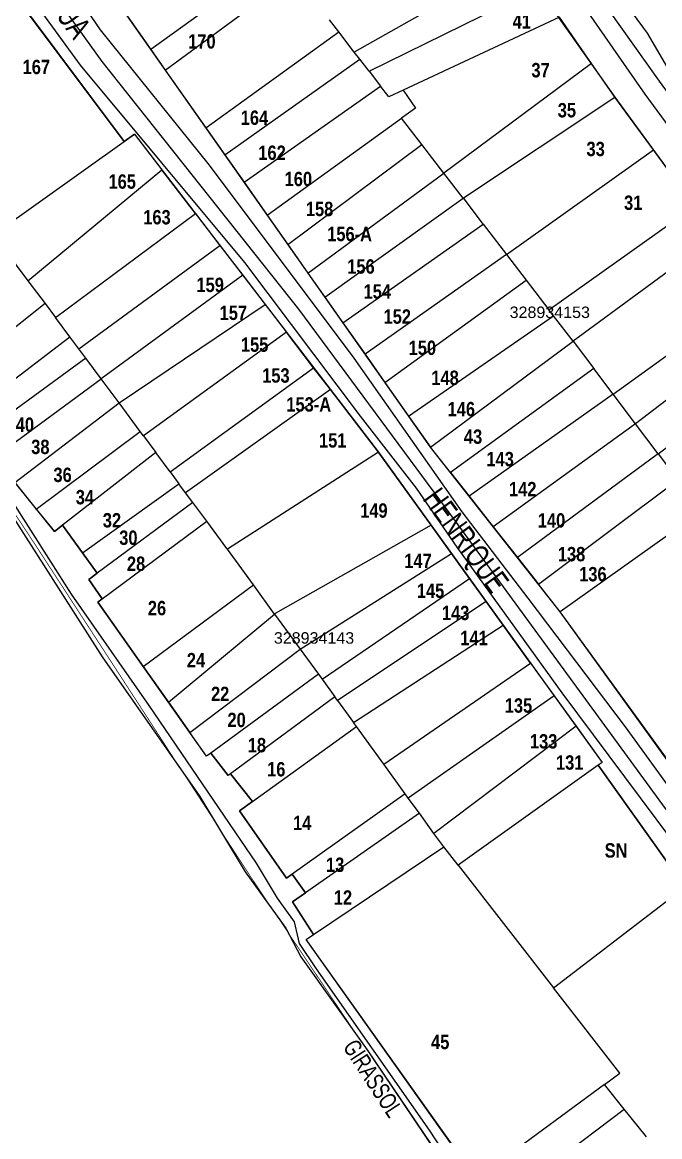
# Model space of a CAD drawing. Extents: x 206155 to 208014, y 4847439 to 4850017.
# Drawn here: x 207160 to 207271, y 4848616.4 to 4848810.5 of the extents above; entities that cross this region are included whole.
import ezdxf
from ezdxf.enums import TextEntityAlignment as Align

# ---------------------------------------------------------------- set-up
doc = ezdxf.new("R2010")
doc.units = 0
doc.header["$LTSCALE"] = 1.5
doc.header["$MEASUREMENT"] = 0
for name, color, linetype in [('CD-MALHA-LOTES', 40, 'CONTINUOUS'), ('CD_TXT_QUADRA', 7, 'CONTINUOUS'), ('LM-LIM-SETOR-FISCAL', 7, 'CONTINUOUS'), ('RU-QUADRAS', 6, 'CONTINUOUS'), ('SV-EIXO-ROD-ESTR', 7, 'CONTINUOUS'), ('SV-EIXO-RUA-N-PAV', 6, 'CONTINUOUS'), ('SV-RUA-NAO-PAV-S-GUIA-C-GUIA', 7, 'CONTINUOUS'), ('SV-TXT-RUA-N-PAV-S-GUIA-C-GUIA', 7, 'CONTINUOUS'), ('Th_NmrPort', 7, 'CONTINUOUS')]:
    doc.layers.add(name, color=color, linetype=linetype)
doc.styles.add('ARIAL', font='ARIAL.TTF')
doc.styles.get("Standard").update_dxf_attribs({"font": 'swisscbo.ttf'})
doc.linetypes.add('Limite', pattern='A,20,-3,[130,ltypeshp.shx,S=6.35,R=0,X=0,Y=0],-3,20', length=46)

msp = doc.modelspace()

# ---------------------------------------------------------------- linework, layer by layer
at = {"layer": 'CD-MALHA-LOTES', "linetype": 'Continuous'}
for p, q in [((207205.62, 4848822.55), (207182.41, 4848805.78)), ((207177.78, 4848789.77), (207154.28, 4848821.17)), ((207246.41, 4848821.53), (207217.83, 4848805.36)), ((207184.92, 4848802.21), (207207.5, 4848818.82)), ((207220.39, 4848802.03), (207249.92, 4848816.58)), ((207176.9, 4848813.63), (207182.41, 4848805.78)), ((207215.15, 4848808.86), (207213.52, 4848810.98)), ((207253.57, 4848811.42), (207226.35, 4848798.72)), ((207259.14, 4848803.35), (207253.57, 4848811.42)), ((207191.97, 4848792.17), (207215.15, 4848808.86)), ((207217.83, 4848805.36), (207215.15, 4848808.86)), ((207182.41, 4848805.78), (207184.92, 4848802.21)), ((207218.78, 4848804.13), (207217.83, 4848805.36)), ((207195.27, 4848787.48), (207218.78, 4848804.13)), ((207220.39, 4848802.03), (207218.78, 4848804.13)), ((207259.14, 4848803.35), (207233.41, 4848784.27)), ((207184.92, 4848802.21), (207191.97, 4848792.17)), ((207220.39, 4848802.03), (207222.38, 4848799.44)), ((207198.64, 4848782.69), (207222.38, 4848799.44)), ((207223.83, 4848797.55), (207222.38, 4848799.44)), ((207226.35, 4848798.72), (207223.83, 4848797.55)), ((207226.35, 4848798.72), (207228.46, 4848795.56)), ((207236.85, 4848779.94), (207263.18, 4848797.52)), ((207269.89, 4848788.31), (207263.18, 4848797.52)), ((207228.46, 4848795.56), (207226.07, 4848793.83)), ((207202.66, 4848776.97), (207226.07, 4848793.83)), ((207229.58, 4848789.26), (207226.07, 4848793.83)), ((207179.58, 4848791.05), (207177.78, 4848789.77)), ((207179.58, 4848791.05), (207184.33, 4848784.84)), ((207191.97, 4848792.17), (207195.27, 4848787.48)), ((207154.97, 4848773.53), (207177.78, 4848789.77)), ((207206.28, 4848771.81), (207229.58, 4848789.26)), ((207233.41, 4848784.27), (207229.58, 4848789.26)), ((207195.27, 4848787.48), (207198.64, 4848782.69)), ((207244.32, 4848770.08), (207269.89, 4848788.31)), ((207277.04, 4848778.51), (207269.89, 4848788.31)), ((207161.02, 4848765.51), (207184.33, 4848784.84)), ((207190.18, 4848777.21), (207184.33, 4848784.84)), ((207209.76, 4848766.85), (207233.41, 4848784.27)), ((207236.78, 4848779.89), (207233.41, 4848784.27)), ((207198.64, 4848782.69), (207202.66, 4848776.97)), ((207212.72, 4848762.65), (207236.78, 4848779.89)), ((207236.78, 4848779.89), (207236.85, 4848779.94)), ((207240.26, 4848775.37), (207236.85, 4848779.94)), ((207165.83, 4848759.12), (207190.18, 4848777.21)), ((207190.18, 4848777.21), (207194.43, 4848771.66)), ((207251.72, 4848760.45), (207277.04, 4848778.51)), ((207202.66, 4848776.97), (207206.28, 4848771.81)), ((207215.86, 4848758.17), (207240.26, 4848775.37)), ((207240.26, 4848775.37), (207244.32, 4848770.08)), ((207154.97, 4848773.53), (207161.02, 4848765.51)), ((207280.81, 4848773.34), (207255.93, 4848754.97)), ((207169.88, 4848753.66), (207194.43, 4848771.66)), ((207194.43, 4848771.66), (207198.4, 4848766.49)), ((207206.28, 4848771.81), (207209.76, 4848766.85)), ((207244.32, 4848770.08), (207219.7, 4848752.71)), ((207244.32, 4848770.08), (207247.75, 4848765.62)), ((207161.02, 4848765.51), (207163.99, 4848761.56)), ((207198.4, 4848766.49), (207173.74, 4848748.45)), ((207198.4, 4848766.49), (207202.3, 4848761.4)), ((207209.76, 4848766.85), (207212.72, 4848762.65)), ((207223.17, 4848747.77), (207247.75, 4848765.62)), ((207247.75, 4848765.62), (207251.72, 4848760.45)), ((207262.89, 4848745.75), (207288.19, 4848764.04)), ((207212.72, 4848762.65), (207215.86, 4848758.17)), ((207163.99, 4848761.56), (207148.19, 4848748.94)), ((207163.99, 4848761.56), (207165.83, 4848759.12)), ((207176.88, 4848744.22), (207202.3, 4848761.4)), ((207202.3, 4848761.4), (207206.01, 4848756.55)), ((207252.51, 4848759.41), (207251.72, 4848760.45)), ((207168.34, 4848755.73), (207165.83, 4848759.12)), ((207215.86, 4848758.17), (207219.7, 4848752.71)), ((207227.28, 4848741.93), (207252.51, 4848759.41)), ((207255.93, 4848754.97), (207252.51, 4848759.41)), ((207291.33, 4848759.45), (207266.79, 4848740.59)), ((207206.01, 4848756.55), (207181.13, 4848738.49)), ((207210.75, 4848750.37), (207206.01, 4848756.55)), ((207152.31, 4848743.56), (207168.34, 4848755.73)), ((207169.88, 4848753.66), (207168.34, 4848755.73)), ((207231.07, 4848736.53), (207255.93, 4848754.97)), ((207255.93, 4848754.97), (207259.53, 4848750.21)), ((207171.07, 4848752.04), (207152.37, 4848738.29)), ((207171.07, 4848752.04), (207169.88, 4848753.66)), ((207173.74, 4848748.45), (207171.07, 4848752.04)), ((207219.7, 4848752.71), (207223.17, 4848747.77)), ((207270.74, 4848735.35), (207295.24, 4848753.84)), ((207185.76, 4848732.23), (207210.75, 4848750.37)), ((207213.67, 4848746.56), (207210.75, 4848750.37)), ((207259.53, 4848750.21), (207234.57, 4848732.1)), ((207262.89, 4848745.75), (207259.53, 4848750.21)), ((207155.2, 4848734.77), (207173.74, 4848748.45)), ((207176.88, 4848744.22), (207173.74, 4848748.45)), ((207213.67, 4848746.56), (207188.47, 4848728.58)), ((207222.02, 4848735.67), (207213.67, 4848746.56)), ((207223.17, 4848747.77), (207227.28, 4848741.93)), ((207158.73, 4848730.39), (207176.88, 4848744.22)), ((207180.55, 4848739.27), (207176.88, 4848744.22)), ((207262.89, 4848745.75), (207237.8, 4848727.99)), ((207266.79, 4848740.59), (207262.89, 4848745.75)), ((207227.28, 4848741.93), (207231.07, 4848736.53)), ((207266.79, 4848740.59), (207242.03, 4848722.63)), ((207270.74, 4848735.35), (207266.79, 4848740.59)), ((207162.48, 4848725.74), (207180.55, 4848739.27)), ((207181.13, 4848738.49), (207180.55, 4848739.27)), ((207181.13, 4848738.49), (207183.28, 4848735.58)), ((207234.57, 4848732.1), (207231.07, 4848736.53)), ((207183.28, 4848735.58), (207167.03, 4848722.92)), ((207185.76, 4848732.23), (207183.28, 4848735.58)), ((207222.02, 4848735.67), (207195.75, 4848718.75)), ((207270.74, 4848735.35), (207274.17, 4848730.81)), ((207185.76, 4848732.23), (207187.31, 4848730.14)), ((207234.57, 4848732.1), (207237.8, 4848727.99)), ((207249.91, 4848712.64), (207274.17, 4848730.81)), ((207158.73, 4848730.39), (207162.48, 4848725.74)), ((207170.53, 4848718.1), (207187.31, 4848730.14)), ((207188.47, 4848728.58), (207187.31, 4848730.14)), ((207189.71, 4848726.9), (207173.08, 4848714.58)), ((207189.71, 4848726.9), (207188.47, 4848728.58)), ((207192.15, 4848723.61), (207189.71, 4848726.9)), ((207237.8, 4848727.99), (207242.03, 4848722.63)), ((207162.48, 4848725.74), (207165.63, 4848721.83)), ((207278.27, 4848725.38), (207253.68, 4848707.84)), ((207165.63, 4848721.83), (207167.03, 4848722.92)), ((207167.03, 4848722.92), (207170.53, 4848718.1)), ((207173.97, 4848710.09), (207192.15, 4848723.61)), ((207231.2, 4848722.94), (207204.04, 4848707.52)), ((207234.77, 4848717.99), (207231.2, 4848722.94)), ((207242.03, 4848722.63), (207246.21, 4848717.32)), ((207170.53, 4848718.1), (207173.08, 4848714.58)), ((207200.28, 4848712.51), (207195.75, 4848718.75)), ((207208.43, 4848701.3), (207234.77, 4848717.99)), ((207237.91, 4848713.63), (207234.77, 4848717.99)), ((207246.21, 4848717.32), (207249.91, 4848712.64)), ((207212.22, 4848696.09), (207237.91, 4848713.63)), ((207240.78, 4848709.65), (207237.91, 4848713.63)), ((207181.1, 4848698.28), (207200.28, 4848712.51)), ((207203.96, 4848707.45), (207200.28, 4848712.51)), ((207253.68, 4848707.84), (207249.91, 4848712.64)), ((207240.78, 4848709.65), (207214.92, 4848692.37)), ((207243.77, 4848705.5), (207240.78, 4848709.65)), ((207185.46, 4848692.1), (207203.96, 4848707.45)), ((207203.96, 4848707.45), (207204.04, 4848707.52)), ((207203.96, 4848707.45), (207208.43, 4848701.3)), ((207280.02, 4848671.22), (207253.68, 4848707.84)), ((207217.71, 4848688.53), (207243.77, 4848705.5)), ((207248.53, 4848698.89), (207243.77, 4848705.5)), ((207189.18, 4848686.82), (207208.43, 4848701.3)), ((207208.43, 4848701.3), (207211.58, 4848696.97)), ((207181.1, 4848698.28), (207185.46, 4848692.1)), ((207223, 4848681.26), (207248.53, 4848698.89)), ((207211.58, 4848696.97), (207192.84, 4848683.23)), ((207211.58, 4848696.97), (207212.22, 4848696.09)), ((207212.22, 4848696.09), (207214.45, 4848693.01)), ((207185.46, 4848692.1), (207189.18, 4848686.82)), ((207214.45, 4848693.01), (207196.28, 4848679.6)), ((207214.92, 4848692.37), (207214.45, 4848693.01)), ((207214.92, 4848692.37), (207217.71, 4848688.53)), ((207252.62, 4848693.21), (207227.22, 4848675.39)), ((207252.62, 4848693.21), (207256.46, 4848687.9)), ((207200.12, 4848674.77), (207218.21, 4848687.84)), ((207218.21, 4848687.84), (207217.71, 4848688.53)), ((207223, 4848681.26), (207218.21, 4848687.84)), ((207256.46, 4848687.9), (207231.7, 4848669.18)), ((207192.1, 4848682.68), (207189.18, 4848686.82)), ((207192.84, 4848683.23), (207192.1, 4848682.68)), ((207192.84, 4848683.23), (207195.88, 4848679.3)), ((207226.71, 4848676.14), (207223, 4848681.26)), ((207260.28, 4848681.09), (207235.91, 4848663.68)), ((207275.36, 4848659.9), (207260.28, 4848681.09)), ((207196.28, 4848679.6), (207195.88, 4848679.3)), ((207196.28, 4848679.6), (207200.12, 4848674.77)), ((207226.71, 4848676.14), (207207.02, 4848662.13)), ((207227.22, 4848675.39), (207226.71, 4848676.14)), ((207229.16, 4848672.75), (207227.22, 4848675.39)), ((207229.16, 4848672.75), (207209.34, 4848658.88)), ((207231.7, 4848669.18), (207229.16, 4848672.75)), ((207233.44, 4848666.89), (207231.7, 4848669.18)), ((207210.73, 4848651.59), (207233.44, 4848666.89)), ((207235.91, 4848663.68), (207233.44, 4848666.89)), ((207235.91, 4848663.68), (207252.48, 4848642.34)), ((207206.03, 4848661.42), (207207.02, 4848662.13)), ((207207.02, 4848662.13), (207209.34, 4848658.88)), ((207252.48, 4848642.34), (207275.36, 4848659.9)), ((207209.44, 4848650.72), (207210.73, 4848651.59)), ((207239.11, 4848609.08), (207209.44, 4848650.72)), ((207264.06, 4848627.43), (207252.48, 4848642.34)), ((207261.4, 4848625.47), (207264.06, 4848627.43)), ((207261.4, 4848625.47), (207239.11, 4848609.08)), ((207264.81, 4848621.19), (207261.4, 4848625.47)), ((207242.45, 4848604.29), (207264.81, 4848621.19)), ((207268.67, 4848616.34), (207264.81, 4848621.19))]:
    msp.add_line(p, q, dxfattribs=at)
at = {"layer": 'CD-MALHA-LOTES', "linetype": 'Continuous', "flags": 128}
for points in [[(207263.18, 4848797.52), (207262.81, 4848798.03), (207259.14, 4848803.35)], [(207231.2, 4848722.94), (207222.18, 4848735.46), (207222.02, 4848735.67)], [(207270.74, 4848735.35), (207270.57, 4848735.22), (207246.21, 4848717.32)], [(207195.65, 4848718.89), (207192.15, 4848723.61)], [(207173.08, 4848714.58), (207171.6, 4848713.48), (207173.97, 4848710.09)], [(207173.97, 4848710.09), (207173.19, 4848709.51), (207181.1, 4848698.28)], [(207248.53, 4848698.89), (207252.62, 4848693.21)], [(207256.46, 4848687.9), (207260.99, 4848681.6), (207260.28, 4848681.09)], [(207200.12, 4848674.77), (207197.87, 4848673.14), (207206.03, 4848661.42)], [(207209.34, 4848658.88), (207207.05, 4848657.28), (207210.73, 4848651.59)]]:
    msp.add_lwpolyline(points, dxfattribs=at)
at = {"layer": 'CD-MALHA-LOTES', "linetype": 'Continuous'}
msp.add_lwpolyline([(207195.75, 4848718.75), (207195.65, 4848718.89)], dxfattribs=at)
for p in [(207187.31, 4848730.14), (207188.47, 4848728.58), (207162.48, 4848725.74), (207162.48, 4848725.74), (207214.92, 4848692.37), (207217.71, 4848688.53)]:
    msp.add_point(p, dxfattribs=at)
at = {"layer": 'LM-LIM-SETOR-FISCAL', "linetype": 'Limite', "ltscale": 0.1, "const_width": 0.13, "flags": 128}
msp.add_lwpolyline([(207693.53, 4847579.56), (207661.03, 4847549.31), (207612.7, 4847504.12), (207608.58, 4847500.27), (207585.3, 4847478.55), (207576.34, 4847469.74), (207571.87, 4847465.34), (207556.36, 4847486.66), (207540.14, 4847507.78), (207531.85, 4847519.47), (207511.91, 4847545.61), (207506.17, 4847553.18), (207498.88, 4847562.81), (207463.75, 4847610.71), (207457.67, 4847619.01), (207440.44, 4847642.51), (207431.06, 4847656.73), (207427.79, 4847661.69), (207410.24, 4847685.38), (207400.06, 4847698.96), (207390.62, 4847713.26), (207368.81, 4847743.14), (207367.63, 4847745.51), (207365.1, 4847750.55), (207350.49, 4847771.92), (207340.01, 4847785.42), (207333.8, 4847793.43), (207328.91, 4847799.72), (207315.6, 4847819.35), (207310.76, 4847826.26), (207285.87, 4847860.83), (207260.72, 4847896.98), (207248.23, 4847915.4), (207242.67, 4847921.29), (207202.51, 4847892.47), (207193.03, 4847885.67), (207186.34, 4847883.83), (207169.47, 4847906.92), (207159.13, 4847921.36), (207145.03, 4847940.16), (207134.22, 4847955.66), (207130.37, 4847960.22), (207126.09, 4847965.9), (207111.59, 4847986.15), (207100.06, 4848001.48), (207090.77, 4848014.03), (207087.01, 4848019.05), (207075.04, 4848034.33), (207069.37, 4848045.04), (207069.26, 4848049.8), (207069.11, 4848053.33), (207066.5, 4848058.01), (207060.87, 4848065.4), (207031.95, 4848105.77), (207020.41, 4848120.82), (207005.92, 4848142.54), (206995.35, 4848155.22), (206982.67, 4848172.12), (206959.42, 4848202.77), (206955.58, 4848209.27), (206948.97, 4848217), (206956.28, 4848221.98), (206974.04, 4848236.91), (207015.88, 4848269.11), (207005.71, 4848281.99), (206987.16, 4848307.84), (206966.87, 4848336.83), (206960.49, 4848346.74), (207051.18, 4848413.73), (207093.59, 4848446.09), (207106.7, 4848455.88), (207140.72, 4848483.45), (207169.66, 4848504.88), (207261.26, 4848571.24), (207250.42, 4848586.92), (207233.64, 4848611.27), (207214.13, 4848640.25), (207199.66, 4848661.86), (207162.16, 4848719.72), (207148.67, 4848740.27), (207138.58, 4848756.16), (207114.21, 4848785.08), (207108.98, 4848791.97), (207099.68, 4848804.07), (207089.04, 4848833.89), (207075.28, 4848852.41), (207054.15, 4848879.42), (207034.07, 4848905.39), (207008.79, 4848936.89), (207002.49, 4848944.75), (206978.67, 4848976.02), (206968.98, 4848989.87), (206958.44, 4849004.76), (206966.26, 4849011.39), (206981.71, 4849023.09), (207002.58, 4849038.25), (207026.18, 4849059.14), (207039.09, 4849069.24), (207048.4, 4849077.1), (207033.93, 4849094.44), (207025.31, 4849104.91), (207019.34, 4849111.98), (206955.53, 4849187.19), (206739.99, 4849438.83), (206628.48, 4849357.79), (206159.3, 4849769.3), (206177.89, 4849842.97), (206311.32, 4849828.25), (206318.97, 4849888.04), (206376.86, 4849879.93), (206422.43, 4850015.06), (206474.48, 4850006.62), (206492.19, 4850011.1), (206819.81, 4849985.62), (206867.89, 4849970.66), (206761.86, 4849758.64), (206955.52, 4849737.17), (206981.38, 4849733.58), (207038.29, 4849725.23), (207070.29, 4849722.03), (207093.76, 4849719.89), (207136.42, 4849713.49), (207187.69, 4849706.67), (207206.03, 4849702.71), (207217.82, 4849703), (207238.05, 4849700.95), (207257.69, 4849697.98), (207277.63, 4849691.43), (207298.76, 4849680.12), (207307.69, 4849672.68), (207325.58, 4849647.34), (207339.6, 4849627.48), (207365.17, 4849591.27), (207375.36, 4849576.96), (207394.56, 4849549.23), (207402.02, 4849538.56), (207409.91, 4849527.9), (207417.58, 4849518.68), (207445.75, 4849483.09), (207461.51, 4849464.09), (207489.49, 4849426.56), (207512.94, 4849401.39), (207520.93, 4849386.71), (207524.83, 4849382.69), (207529.48, 4849377.88), (207540.69, 4849361.49), (207560.95, 4849335.89), (207577.23, 4849307.07), (207583.74, 4849297.42), (207628.15, 4849239.89), (207643.22, 4849219.05), (207658.02, 4849201.49), (207693.22, 4849158.83), (207705.61, 4849141.39), (207712.86, 4849133.84), (207725.65, 4849112.01), (207736.66, 4849084.67), (207739.33, 4849078.11), (207747.93, 4849059.71), (207757.22, 4849040.43), (207775.14, 4849006.28), (207791.99, 4848977.54), (207792.78, 4848975.77), (207795.96, 4848968.62), (207802.2, 4848960.18), (207825.03, 4848930.31), (207842.53, 4848910.15), (207856.41, 4848891.07), (207858.75, 4848886.94), (207866.81, 4848872.74), (207869.94, 4848867.11), (207871.77, 4848863.82), (207879.69, 4848853.91), (207882.92, 4848845.94), (207889.76, 4848830.42), (207897.96, 4848811.56), (207901.5, 4848803.37), (207910.93, 4848782.03), (207925.43, 4848746.58), (207927.76, 4848740.69), (207935.19, 4848724.84), (207938.98, 4848722.35), (207951.29, 4848714.3), (207953.61, 4848706.94), (207955.87, 4848700.21), (207959.42, 4848694.96), (207980.21, 4848656.63), (207983.23, 4848650.23), (207987.97, 4848639.65), (207991.98, 4848624.34), (207992.34, 4848618.14), (207992.71, 4848609.76), (207992.35, 4848598.91), (207989.51, 4848588.21), (207986.21, 4848576.49), (207981.13, 4848552.93), (207979.22, 4848544.32), (207974.12, 4848527.55), (207970.47, 4848512.96), (207968.53, 4848505.21), (207962.87, 4848484.57), (207961.77, 4848475.9), (207962.44, 4848471.73), (207962.76, 4848468.22), (207963.58, 4848460.32), (207965.62, 4848437.71), (207970.3, 4848417.74), (207973.97, 4848405.11), (207979.52, 4848388.8), (207983.37, 4848372.15), (207985.88, 4848361.34), (207994.8, 4848328.69), (207998.94, 4848313.63), (208000.94, 4848308.61), (208001.28, 4848301.24), (208004.29, 4848290.86), (208006.08, 4848286.4), (208007.64, 4848282.49), (208010.65, 4848271.5), (208010.53, 4848262.57), (208009.71, 4848251.17), (208006.89, 4848242.28), (208002.27, 4848228.55), (207997.36, 4848212.8), (207991.07, 4848194.77), (207987.4, 4848183.31), (207984.51, 4848174.56), (207981.76, 4848167.44), (207976.41, 4848152.41), (207973.09, 4848141.61), (207967.4, 4848130.11), (207964.22, 4848121.42), (207961.45, 4848112.84), (207955.63, 4848098.17), (207952.19, 4848088.84), (207947.6, 4848075.6), (207943.28, 4848060.34), (207938.8, 4848047.89), (207935.95, 4848038.31), (207931.75, 4848023.44), (207924.02, 4847983.95), (207922.67, 4847973.36), (207921, 4847963.57), (207920.32, 4847960.19), (207917.77, 4847945.28), (207916.42, 4847941.01), (207910.26, 4847922.04), (207901.41, 4847892.98), (207897.62, 4847878.65), (207892.25, 4847865.58), (207878.3, 4847837.34), (207872.42, 4847829.43), (207870.47, 4847825.73), (207866.98, 4847818.64), (207853.99, 4847795.84), (207843.32, 4847778.24), (207832.06, 4847762.95), (207814.75, 4847736.4), (207805.8, 4847721.97), (207788.79, 4847698.98), (207782.07, 4847685.13), (207771.56, 4847663.44), (207770.16, 4847648.29), (207754.59, 4847638.36), (207743.55, 4847627.73)], close=True, dxfattribs=at)
at = {"layer": 'RU-QUADRAS', "color": 6, "linetype": 'Continuous'}
msp.add_lwpolyline([(207155.07, 4848844.7), (207176.81, 4848861.35), (207205.13, 4848879.7), (207263.18, 4848797.52), (207280.81, 4848773.34), (207282.04, 4848774.25), (207289.08, 4848764.68), (207288.19, 4848764.04), (207306.04, 4848738.37), (207323.56, 4848716.74), (207325.81, 4848718.47), (207331, 4848711.46), (207329.32, 4848710.12), (207346.87, 4848687.69), (207332.83, 4848677.03), (207331.04, 4848679.42), (207313.77, 4848667.24), (207314.61, 4848666.12), (207307.6, 4848661.54), (207306.48, 4848663.12), (207292.85, 4848653.87), (207253.68, 4848707.84), (207231.07, 4848736.53)], close=True, dxfattribs=at)
for points in [[(207154.28, 4848821.17), (207177.78, 4848789.77), (207179.56, 4848791.07), (207222.02, 4848735.67), (207260.99, 4848681.6), (207260.28, 4848681.09), (207306.25, 4848616.5), (207277.98, 4848592.79)], [(207245.78, 4848599.53), (207209.44, 4848650.72), (207210.73, 4848651.59), (207207.05, 4848657.28), (207209.34, 4848658.88), (207207.02, 4848662.13), (207206.03, 4848661.42), (207197.87, 4848673.14), (207200.12, 4848674.77), (207196.28, 4848679.6), (207195.88, 4848679.3), (207192.84, 4848683.23), (207192.1, 4848682.68), (207173.19, 4848709.51), (207173.97, 4848710.09), (207171.6, 4848713.48), (207173.08, 4848714.58), (207167.03, 4848722.92), (207165.63, 4848721.83), (207149.71, 4848741.59)]]:
    msp.add_lwpolyline(points, dxfattribs=at)
at = {"layer": 'SV-EIXO-ROD-ESTR'}
msp.add_lwpolyline([(207216.64, 4848876.64), (207270.88, 4848800.27), (207321.58, 4848730.86), (207352.59, 4848692.95), (207379.18, 4848658.99), (207401.08, 4848631.67), (207420.77, 4848607.05), (207428.9, 4848595.48), (207441.7, 4848579.98), (207448.83, 4848570.87), (207472.46, 4848533.58), (207483.29, 4848514.38), (207494.74, 4848497.4), (207504.83, 4848482.38), (207511.23, 4848471.31), (207513.44, 4848467.25), (207528.95, 4848448.3), (207549.13, 4848421.47), (207557.5, 4848408.18), (207568.95, 4848393.04), (207579.04, 4848381.96), (207613, 4848338.64), (207635.53, 4848307.75)], dxfattribs=at)
at = {"layer": 'SV-EIXO-RUA-N-PAV'}
for points in [[(206997.55, 4849034.04), (207008.44, 4849023.08), (207016.85, 4849013.58), (207060.58, 4848955.98), (207033.01, 4848992.3), (207048.31, 4848971.88), (207061.48, 4848956.26), (207083.08, 4848927.75), (207101.43, 4848904.39), (207120.74, 4848878.19), (207127.56, 4848868.49), (207139.13, 4848852.77), (207148, 4848839.64), (207173.91, 4848803.73), (207208.09, 4848760.56), (207233.65, 4848726.02), (207280.96, 4848661.27), (207291.2, 4848647.06), (207314.48, 4848614.74)], [(206957.81, 4849004.58), (206988.02, 4848964.38), (207033.05, 4848905.85), (207025.66, 4848915.47), (207047.91, 4848887.33), (207070.74, 4848858.51), (207084.26, 4848840.08), (207087.63, 4848835.48), (207090.35, 4848831.95), (207094.53, 4848819.04), (207099.26, 4848804.44), (207133.85, 4848759.37), (207143.28, 4848748.1), (207155.07, 4848729.49), (207173.94, 4848700.01), (207190.97, 4848675.65), (207198.83, 4848662.54), (207205.91, 4848652.72), (207208.53, 4848647.74), (207220.06, 4848631.49), (207230.01, 4848616.82), (207250.45, 4848586.68), (207261.22, 4848571.78)]]:
    msp.add_lwpolyline(points, dxfattribs=at)
at = {"layer": 'SV-RUA-NAO-PAV-S-GUIA-C-GUIA', "flags": 128}
for points in [[(207153.71, 4848838.39), (207173.6, 4848809.22), (207192.57, 4848785.65), (207217.74, 4848752.03), (207236.55, 4848725.26), (207248.04, 4848710.21), (207264.97, 4848687.77), (207280.26, 4848666.68), (207291.23, 4848652.72), (207293.29, 4848651.99), (207295.89, 4848653.11), (207312.7, 4848663.94), (207325.36, 4848672.61), (207336.54, 4848678.87), (207347, 4848686.51), (207351.45, 4848690.41), (207347.74, 4848695.05), (207332.95, 4848713.61), (207313.89, 4848736.05), (207297.41, 4848758.8), (207283.63, 4848777.39), (207268.47, 4848798), (207256.79, 4848814.86)], [(207145.61, 4848836.73), (207170.11, 4848803.06), (207198.69, 4848768.72), (207218.85, 4848741.9), (207228.61, 4848729.37), (207235.69, 4848719.08), (207253.96, 4848693.69), (207275.8, 4848664.43), (207292.5, 4848639.92), (207308.35, 4848619.82), (207308.78, 4848617.15), (207307.5, 4848614.93)], [(207274.7, 4848798.62), (207268.88, 4848808.64), (207261.83, 4848818.22)], [(207248.95, 4848589.96), (207230.92, 4848617.49), (207211.27, 4848645.63), (207208.31, 4848650.06), (207207.42, 4848653.83), (207204.44, 4848657.96), (207200.79, 4848664.03), (207182.15, 4848691.48), (207168.61, 4848710.93), (207154.41, 4848733.21)]]:
    msp.add_lwpolyline(points, dxfattribs=at)

# ---------------------------------------------------------------- texts
at = {"layer": 'CD_TXT_QUADRA', "linetype": 'Continuous', "style": 'ARIAL'}
for s, p in [('328934153', (207251.86, 4848760.02)), ('328934143', (207210.82, 4848703.28))]:
    msp.add_text(s, height=2, dxfattribs=at).set_placement(p, align=Align.MIDDLE)
at = {"layer": 'SV-TXT-RUA-N-PAV-S-GUIA-C-GUIA', "style": 'ARIAL', "width": 0.7}
for s, height, rotation, p in [('RUA', 4, 306, (207164.15, 4848814.01)), ('HENRIQUE', 4, 306, (207229.62, 4848727.48)), ('GIRASSOL', 3, 303, (207215.75, 4848632.01))]:
    msp.add_text(s, height=height, rotation=rotation, dxfattribs=at).set_placement(p)
at = {"layer": 'Th_NmrPort', "color": 1}
for s, p in [('41', (207245.39, 4848810.71)), ('170', (207188.91, 4848807.22)), ('167', (207160.09, 4848802.76)), ('37', (207248.66, 4848802.21)), ('164', (207198.06, 4848793.92)), ('35', (207253.24, 4848795.23)), ('162', (207201.12, 4848787.82)), ('33', (207258.25, 4848788.48)), ('165', (207175.04, 4848782.8)), ('160', (207205.7, 4848783.25)), ('158', (207209.4, 4848778.02)), ('31', (207264.79, 4848779.11)), ('163', (207181.09, 4848776.59)), ('156-A', (207213.11, 4848773.66)), ('156', (207216.6, 4848768)), ('159', (207190.35, 4848764.8)), ('154', (207219.44, 4848763.64)), ('157', (207194.39, 4848759.93)), ('152', (207222.92, 4848759.28)), ('155', (207198.09, 4848754.38)), ('150', (207227.29, 4848753.83)), ('153', (207201.79, 4848749.01)), ('148', (207231.24, 4848748.6)), ('153-A', (207206, 4848743.97)), ('146', (207234.07, 4848743.15)), ('40', (207158.9, 4848740.44)), ('151', (207211.69, 4848737.7)), ('43', (207236.91, 4848738.36)), ('38', (207161.59, 4848736.57)), ('143', (207240.83, 4848734.44)), ('36', (207165.46, 4848731.7)), ('34', (207169.34, 4848727.81)), ('142', (207244.76, 4848729.21)), ('149', (207218.85, 4848725.48)), ('32', (207174.05, 4848723.78)), ('140', (207249.77, 4848723.76)), ('30', (207176.91, 4848720.75)), ('138', (207253.26, 4848717.88)), ('28', (207178.25, 4848716.21)), ('147', (207226.53, 4848716.72)), ('136', (207256.97, 4848714.39)), ('145', (207228.71, 4848711.51)), ('26', (207181.89, 4848708.48)), ('143', (207233.09, 4848707.64)), ('141', (207236.28, 4848703.27)), ('24', (207188.68, 4848699.41)), ('22', (207192.89, 4848693.53)), ('135', (207244.02, 4848691.51)), ('20', (207195.75, 4848688.99)), ('18', (207199.29, 4848684.6)), ('133', (207248.4, 4848685.27)), ('131', (207252.94, 4848681.58)), ('16', (207202.65, 4848680.4)), ('14', (207207.17, 4848671.04)), ('SN', (207261.41, 4848666.26)), ('13', (207212.91, 4848663.76)), ('12', (207214.26, 4848658.05)), ('45', (207231.19, 4848632.88))]:
    msp.add_text(s, height=2.5, dxfattribs=at).set_placement(p, align=Align.MIDDLE_LEFT)

doc.saveas('drawing.dxf')
